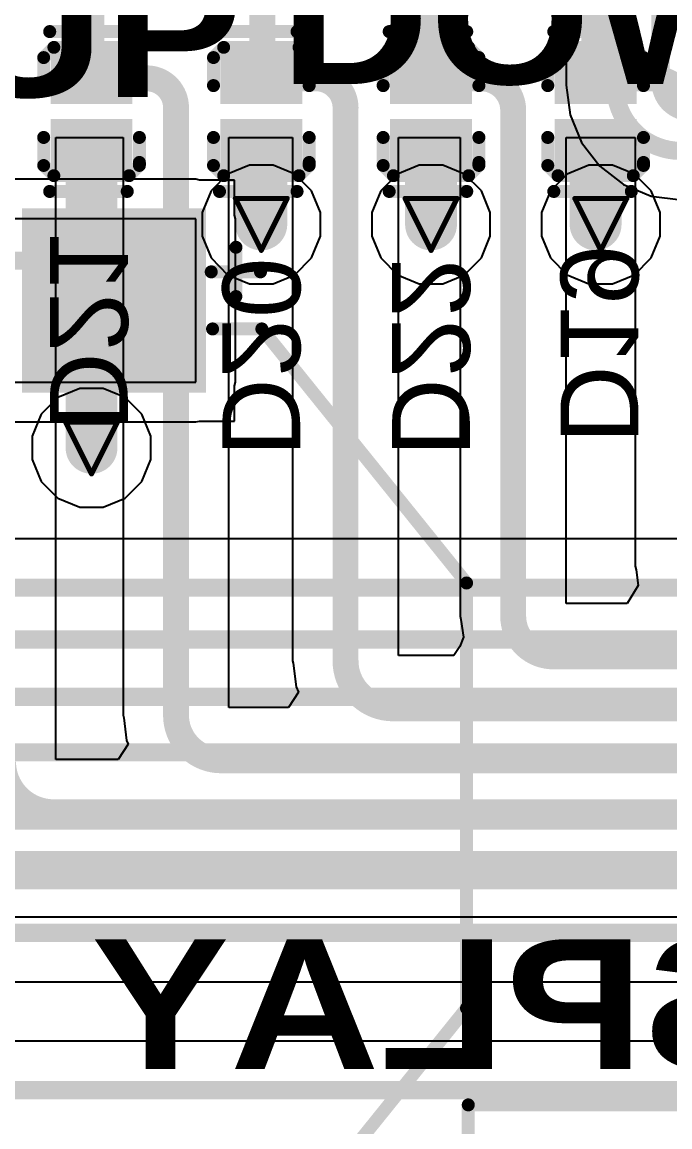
# Model space of a CAD drawing. Header units: inches. Extents: x -5 to 234, y -4 to 104.
# Drawn here: x 29.98 to 36.33, y 18.73 to 29.56 of the extents above; entities that cross this region are included whole.
import ezdxf

# ---------------------------------------------------------------- set-up
doc = ezdxf.new("R2010")
doc.units = ezdxf.units.IN
for name, color, linetype in [('Bottom Layer', 5, 'Continuous'), ('Bottom Overlay', 54, 'Continuous'), ('Bottom Paste', 16, 'Continuous'), ('Bottom Solder', 6, 'Continuous'), ('Drill Drawing', 1, 'Continuous'), ('GND', 16, 'Continuous'), ('POWER', 76, 'Continuous'), ('Top Layer', 1, 'Continuous'), ('Top Overlay', 2, 'Continuous'), ('Top Paste', 8, 'Continuous'), ('Top Solder', 216, 'Continuous'), ('Via Holes', 16, 'Continuous')]:
    doc.layers.add(name, color=color, linetype=linetype)
doc.styles.add('Arial', font='', dxfattribs={"height": 0.2})
doc.styles.add('Arial Black_Bold', font='', dxfattribs={"height": 0.2})
doc.styles.get('Arial').set_extended_font_data('Arial')
doc.styles.get('Arial Black_Bold').set_extended_font_data('Arial Black', bold=True)

# ---------------------------------------------------------------- blocks, each defined once
blk = doc.blocks.new('PB_621SR13_TF_96')
at = {"layer": 'Top Layer'}
blk.add_hatch(color=1, dxfattribs=at).paths.add_polyline_path([(-4.05, -0.8), (-5.65, -0.8), (-5.65, 0.8), (-4.05, 0.8)])
at = {"layer": 'Top Paste'}
blk.add_hatch(color=8, dxfattribs=at).paths.add_polyline_path([(-4.05, -0.8), (-5.65, -0.8), (-5.65, 0.8), (-4.05, 0.8)])
at = {"layer": 'Top Solder'}
blk.add_hatch(color=216, dxfattribs=at).paths.add_polyline_path([(-3.948, -0.902), (-5.752, -0.902), (-5.752, 0.902), (-3.948, 0.902)])
at = {"layer": 'Top Overlay'}
for points in [[(-4.572, 1.448, 0.127, 0.127, 0), (-2.083, 3.454, 0.127, 0.127, 0)], [(2.083, 3.454, 0.127, 0.127, 0), (-2.083, 3.454, 0.127, 0.127, 0)], [(4.572, 1.448, 0.127, 0.127, 0), (2.083, 3.454, 0.127, 0.127, 0)], [(-5.131, 0.952, 0.127, 0.127, 0), (-5.131, 1.435, 0.127, 0.127, 0)], [(-4.572, 0.965, 0.127, 0.127, 0), (-4.572, 1.448, 0.127, 0.127, 0)], [(-4.889, 1.194, 0.127, 0.127, 0), (-5.372, 1.194, 0.127, 0.127, 0)]]:
    blk.add_lwpolyline(points, format="xyseb", dxfattribs=at)
for points in [[(-2.115, 3.454, 0.0635, 0.0635, 1), (-2.051, 3.454, 0.0635, 0.0635, 1)], [(-2.115, 3.454, 0.0635, 0.0635, 1), (-2.051, 3.454, 0.0635, 0.0635, 1)], [(2.051, 3.454, 0.0635, 0.0635, 1), (2.115, 3.454, 0.0635, 0.0635, 1)], [(2.051, 3.454, 0.0635, 0.0635, 1), (2.115, 3.454, 0.0635, 0.0635, 1)], [(-5.163, 1.435, 0.0635, 0.0635, 1), (-5.099, 1.435, 0.0635, 0.0635, 1)], [(-4.604, 1.448, 0.0635, 0.0635, 1), (-4.54, 1.448, 0.0635, 0.0635, 1)], [(-4.604, 1.448, 0.0635, 0.0635, 1), (-4.54, 1.448, 0.0635, 0.0635, 1)], [(-5.404, 1.194, 0.0635, 0.0635, 1), (-5.34, 1.194, 0.0635, 0.0635, 1)], [(-4.921, 1.194, 0.0635, 0.0635, 1), (-4.858, 1.194, 0.0635, 0.0635, 1)], [(-5.163, 0.952, 0.0635, 0.0635, 1), (-5.099, 0.952, 0.0635, 0.0635, 1)], [(-4.604, 0.965, 0.0635, 0.0635, 1), (-4.54, 0.965, 0.0635, 0.0635, 1)]]:
    blk.add_lwpolyline(points, format="xyseb", close=True, dxfattribs=at)
blk = doc.blocks.new('TF31_30S_0_5SH_800__B_97')
at = {"layer": 'Bottom Overlay'}
for points in [[(-9.65, 3.075, 0.127, 0.127, 0), (-9.65, 4.075, 0.127, 0.127, 0)], [(-9.65, 4.075, 0.127, 0.127, 0), (9.65, 4.075, 0.127, 0.127, 0)]]:
    blk.add_lwpolyline(points, format="xyseb", dxfattribs=at)
blk.add_lwpolyline([(-9.682, 4.075, 0.0635, 0.0635, 1), (-9.618, 4.075, 0.0635, 0.0635, 1)], format="xyseb", close=True, dxfattribs=at)
blk.add_lwpolyline([(-9.682, 4.075, 0.0635, 0.0635, 1), (-9.618, 4.075, 0.0635, 0.0635, 1)], format="xyseb", close=True, dxfattribs=at)
blk = doc.blocks.new('DFN1006_2L__B__D____________B_102')
at = {"layer": 'Bottom Layer'}
for points in [[(-0.525, 0.35), (-0.125, 0.35), (-0.125, -0.35), (-0.525, -0.35)], [(0.125, 0.35), (0.525, 0.35), (0.525, -0.35), (0.125, -0.35)]]:
    blk.add_hatch(color=5, dxfattribs=at).paths.add_polyline_path(points)
at = {"layer": 'Bottom Paste'}
for points in [[(-0.525, 0.35), (-0.125, 0.35), (-0.125, -0.35), (-0.525, -0.35)], [(0.125, 0.35), (0.525, 0.35), (0.525, -0.35), (0.125, -0.35)]]:
    blk.add_hatch(color=16, dxfattribs=at).paths.add_polyline_path(points)
at = {"layer": 'Bottom Solder'}
for points in [[(-0.576, 0.401), (-0.074, 0.401), (-0.074, -0.401), (-0.576, -0.401)], [(0.074, 0.401), (0.576, 0.401), (0.576, -0.401), (0.074, -0.401)]]:
    blk.add_hatch(color=6, dxfattribs=at).paths.add_polyline_path(points)
at = {"layer": 'Bottom Overlay'}
for points in [[(-0.783, 0.41, 0.127, 0.127, 0), (-0.783, -0.35, 0.127, 0.127, 0)], [(-0.528, 0.469, 0.127, 0.127, 0), (-0.628, 0.369, 0.127, 0.127, 0)], [(-0.528, 0.469, 0.127, 0.127, 0), (-0.254, 0.469, 0.127, 0.127, 0)], [(0.254, 0.469, 0.127, 0.127, 0), (0.528, 0.469, 0.127, 0.127, 0)], [(0.528, 0.469, 0.127, 0.127, 0), (0.628, 0.369, 0.127, 0.127, 0)], [(0.783, 0.41, 0.127, 0.127, 0), (0.783, -0.35, 0.127, 0.127, 0)], [(-0.628, 0.369, 0.127, 0.127, 0), (-0.628, -0.369, 0.127, 0.127, 0)], [(0.628, 0.369, 0.127, 0.127, 0), (0.628, -0.369, 0.127, 0.127, 0)], [(-0.628, -0.369, 0.127, 0.127, 0), (-0.528, -0.469, 0.127, 0.127, 0)], [(0.628, -0.369, 0.127, 0.127, 0), (0.528, -0.469, 0.127, 0.127, 0)], [(-0.528, -0.469, 0.127, 0.127, 0), (-0.498, -0.469, 0.127, 0.127, 0)], [(-0.498, -0.469, 0.127, 0.127, 0), (-0.254, -0.469, 0.127, 0.127, 0)], [(0.254, -0.469, 0.127, 0.127, 0), (0.498, -0.469, 0.127, 0.127, 0)], [(0.498, -0.469, 0.127, 0.127, 0), (0.528, -0.469, 0.127, 0.127, 0)]]:
    blk.add_lwpolyline(points, format="xyseb", dxfattribs=at)
for points in [[(-0.815, 0.41, 0.0635, 0.0635, 1), (-0.751, 0.41, 0.0635, 0.0635, 1)], [(-0.56, 0.469, 0.0635, 0.0635, 1), (-0.497, 0.469, 0.0635, 0.0635, 1)], [(-0.56, 0.469, 0.0635, 0.0635, 1), (-0.497, 0.469, 0.0635, 0.0635, 1)], [(-0.286, 0.469, 0.0635, 0.0635, 1), (-0.222, 0.469, 0.0635, 0.0635, 1)], [(0.222, 0.469, 0.0635, 0.0635, 1), (0.286, 0.469, 0.0635, 0.0635, 1)], [(0.497, 0.469, 0.0635, 0.0635, 1), (0.56, 0.469, 0.0635, 0.0635, 1)], [(0.497, 0.469, 0.0635, 0.0635, 1), (0.56, 0.469, 0.0635, 0.0635, 1)], [(0.751, 0.41, 0.0635, 0.0635, 1), (0.815, 0.41, 0.0635, 0.0635, 1)], [(-0.66, 0.369, 0.0635, 0.0635, 1), (-0.597, 0.369, 0.0635, 0.0635, 1)], [(-0.66, 0.369, 0.0635, 0.0635, 1), (-0.597, 0.369, 0.0635, 0.0635, 1)], [(0.597, 0.369, 0.0635, 0.0635, 1), (0.66, 0.369, 0.0635, 0.0635, 1)], [(0.597, 0.369, 0.0635, 0.0635, 1), (0.66, 0.369, 0.0635, 0.0635, 1)], [(-0.815, -0.35, 0.0635, 0.0635, 1), (-0.751, -0.35, 0.0635, 0.0635, 1)], [(-0.66, -0.369, 0.0635, 0.0635, 1), (-0.597, -0.369, 0.0635, 0.0635, 1)], [(-0.66, -0.369, 0.0635, 0.0635, 1), (-0.597, -0.369, 0.0635, 0.0635, 1)], [(0.597, -0.369, 0.0635, 0.0635, 1), (0.66, -0.369, 0.0635, 0.0635, 1)], [(0.597, -0.369, 0.0635, 0.0635, 1), (0.66, -0.369, 0.0635, 0.0635, 1)], [(0.751, -0.35, 0.0635, 0.0635, 1), (0.815, -0.35, 0.0635, 0.0635, 1)], [(-0.56, -0.469, 0.0635, 0.0635, 1), (-0.497, -0.469, 0.0635, 0.0635, 1)], [(-0.56, -0.469, 0.0635, 0.0635, 1), (-0.497, -0.469, 0.0635, 0.0635, 1)], [(-0.53, -0.469, 0.0635, 0.0635, 1), (-0.467, -0.469, 0.0635, 0.0635, 1)], [(-0.53, -0.469, 0.0635, 0.0635, 1), (-0.467, -0.469, 0.0635, 0.0635, 1)], [(-0.286, -0.469, 0.0635, 0.0635, 1), (-0.222, -0.469, 0.0635, 0.0635, 1)], [(0.222, -0.469, 0.0635, 0.0635, 1), (0.286, -0.469, 0.0635, 0.0635, 1)], [(0.467, -0.469, 0.0635, 0.0635, 1), (0.53, -0.469, 0.0635, 0.0635, 1)], [(0.467, -0.469, 0.0635, 0.0635, 1), (0.53, -0.469, 0.0635, 0.0635, 1)], [(0.497, -0.469, 0.0635, 0.0635, 1), (0.56, -0.469, 0.0635, 0.0635, 1)], [(0.497, -0.469, 0.0635, 0.0635, 1), (0.56, -0.469, 0.0635, 0.0635, 1)]]:
    blk.add_lwpolyline(points, format="xyseb", close=True, dxfattribs=at)
blk = doc.blocks.new('DFN1006_2L__B__D____________B_103')
at = {"layer": 'Bottom Layer'}
for points in [[(-0.525, 0.35), (-0.125, 0.35), (-0.125, -0.35), (-0.525, -0.35)], [(0.125, 0.35), (0.525, 0.35), (0.525, -0.35), (0.125, -0.35)]]:
    blk.add_hatch(color=5, dxfattribs=at).paths.add_polyline_path(points)
at = {"layer": 'Bottom Paste'}
for points in [[(-0.525, 0.35), (-0.125, 0.35), (-0.125, -0.35), (-0.525, -0.35)], [(0.125, 0.35), (0.525, 0.35), (0.525, -0.35), (0.125, -0.35)]]:
    blk.add_hatch(color=16, dxfattribs=at).paths.add_polyline_path(points)
at = {"layer": 'Bottom Solder'}
for points in [[(-0.576, 0.401), (-0.074, 0.401), (-0.074, -0.401), (-0.576, -0.401)], [(0.074, 0.401), (0.576, 0.401), (0.576, -0.401), (0.074, -0.401)]]:
    blk.add_hatch(color=6, dxfattribs=at).paths.add_polyline_path(points)
at = {"layer": 'Bottom Overlay'}
for points in [[(-0.783, 0.41, 0.127, 0.127, 0), (-0.783, -0.35, 0.127, 0.127, 0)], [(-0.528, 0.469, 0.127, 0.127, 0), (-0.628, 0.369, 0.127, 0.127, 0)], [(-0.528, 0.469, 0.127, 0.127, 0), (-0.254, 0.469, 0.127, 0.127, 0)], [(0.254, 0.469, 0.127, 0.127, 0), (0.528, 0.469, 0.127, 0.127, 0)], [(0.528, 0.469, 0.127, 0.127, 0), (0.628, 0.369, 0.127, 0.127, 0)], [(0.783, 0.41, 0.127, 0.127, 0), (0.783, -0.35, 0.127, 0.127, 0)], [(-0.628, 0.369, 0.127, 0.127, 0), (-0.628, -0.369, 0.127, 0.127, 0)], [(0.628, 0.369, 0.127, 0.127, 0), (0.628, -0.369, 0.127, 0.127, 0)], [(-0.628, -0.369, 0.127, 0.127, 0), (-0.528, -0.469, 0.127, 0.127, 0)], [(0.628, -0.369, 0.127, 0.127, 0), (0.528, -0.469, 0.127, 0.127, 0)], [(-0.528, -0.469, 0.127, 0.127, 0), (-0.498, -0.469, 0.127, 0.127, 0)], [(-0.498, -0.469, 0.127, 0.127, 0), (-0.254, -0.469, 0.127, 0.127, 0)], [(0.254, -0.469, 0.127, 0.127, 0), (0.498, -0.469, 0.127, 0.127, 0)], [(0.498, -0.469, 0.127, 0.127, 0), (0.528, -0.469, 0.127, 0.127, 0)]]:
    blk.add_lwpolyline(points, format="xyseb", dxfattribs=at)
for points in [[(-0.815, 0.41, 0.0635, 0.0635, 1), (-0.751, 0.41, 0.0635, 0.0635, 1)], [(-0.56, 0.469, 0.0635, 0.0635, 1), (-0.497, 0.469, 0.0635, 0.0635, 1)], [(-0.56, 0.469, 0.0635, 0.0635, 1), (-0.497, 0.469, 0.0635, 0.0635, 1)], [(-0.286, 0.469, 0.0635, 0.0635, 1), (-0.222, 0.469, 0.0635, 0.0635, 1)], [(0.222, 0.469, 0.0635, 0.0635, 1), (0.286, 0.469, 0.0635, 0.0635, 1)], [(0.497, 0.469, 0.0635, 0.0635, 1), (0.56, 0.469, 0.0635, 0.0635, 1)], [(0.497, 0.469, 0.0635, 0.0635, 1), (0.56, 0.469, 0.0635, 0.0635, 1)], [(0.751, 0.41, 0.0635, 0.0635, 1), (0.815, 0.41, 0.0635, 0.0635, 1)], [(-0.66, 0.369, 0.0635, 0.0635, 1), (-0.597, 0.369, 0.0635, 0.0635, 1)], [(-0.66, 0.369, 0.0635, 0.0635, 1), (-0.597, 0.369, 0.0635, 0.0635, 1)], [(0.597, 0.369, 0.0635, 0.0635, 1), (0.66, 0.369, 0.0635, 0.0635, 1)], [(0.597, 0.369, 0.0635, 0.0635, 1), (0.66, 0.369, 0.0635, 0.0635, 1)], [(-0.815, -0.35, 0.0635, 0.0635, 1), (-0.751, -0.35, 0.0635, 0.0635, 1)], [(-0.66, -0.369, 0.0635, 0.0635, 1), (-0.597, -0.369, 0.0635, 0.0635, 1)], [(-0.66, -0.369, 0.0635, 0.0635, 1), (-0.597, -0.369, 0.0635, 0.0635, 1)], [(0.597, -0.369, 0.0635, 0.0635, 1), (0.66, -0.369, 0.0635, 0.0635, 1)], [(0.597, -0.369, 0.0635, 0.0635, 1), (0.66, -0.369, 0.0635, 0.0635, 1)], [(0.751, -0.35, 0.0635, 0.0635, 1), (0.815, -0.35, 0.0635, 0.0635, 1)], [(-0.56, -0.469, 0.0635, 0.0635, 1), (-0.497, -0.469, 0.0635, 0.0635, 1)], [(-0.56, -0.469, 0.0635, 0.0635, 1), (-0.497, -0.469, 0.0635, 0.0635, 1)], [(-0.53, -0.469, 0.0635, 0.0635, 1), (-0.467, -0.469, 0.0635, 0.0635, 1)], [(-0.53, -0.469, 0.0635, 0.0635, 1), (-0.467, -0.469, 0.0635, 0.0635, 1)], [(-0.286, -0.469, 0.0635, 0.0635, 1), (-0.222, -0.469, 0.0635, 0.0635, 1)], [(0.222, -0.469, 0.0635, 0.0635, 1), (0.286, -0.469, 0.0635, 0.0635, 1)], [(0.467, -0.469, 0.0635, 0.0635, 1), (0.53, -0.469, 0.0635, 0.0635, 1)], [(0.467, -0.469, 0.0635, 0.0635, 1), (0.53, -0.469, 0.0635, 0.0635, 1)], [(0.497, -0.469, 0.0635, 0.0635, 1), (0.56, -0.469, 0.0635, 0.0635, 1)], [(0.497, -0.469, 0.0635, 0.0635, 1), (0.56, -0.469, 0.0635, 0.0635, 1)]]:
    blk.add_lwpolyline(points, format="xyseb", close=True, dxfattribs=at)
blk = doc.blocks.new('DFN1006_2L__B__D____________B_104')
at = {"layer": 'Bottom Layer'}
for points in [[(-0.525, 0.35), (-0.125, 0.35), (-0.125, -0.35), (-0.525, -0.35)], [(0.125, 0.35), (0.525, 0.35), (0.525, -0.35), (0.125, -0.35)]]:
    blk.add_hatch(color=5, dxfattribs=at).paths.add_polyline_path(points)
at = {"layer": 'Bottom Paste'}
for points in [[(-0.525, 0.35), (-0.125, 0.35), (-0.125, -0.35), (-0.525, -0.35)], [(0.125, 0.35), (0.525, 0.35), (0.525, -0.35), (0.125, -0.35)]]:
    blk.add_hatch(color=16, dxfattribs=at).paths.add_polyline_path(points)
at = {"layer": 'Bottom Solder'}
for points in [[(-0.576, 0.401), (-0.074, 0.401), (-0.074, -0.401), (-0.576, -0.401)], [(0.074, 0.401), (0.576, 0.401), (0.576, -0.401), (0.074, -0.401)]]:
    blk.add_hatch(color=6, dxfattribs=at).paths.add_polyline_path(points)
at = {"layer": 'Bottom Overlay'}
for points in [[(-0.783, 0.41, 0.127, 0.127, 0), (-0.783, -0.35, 0.127, 0.127, 0)], [(-0.528, 0.469, 0.127, 0.127, 0), (-0.628, 0.369, 0.127, 0.127, 0)], [(-0.528, 0.469, 0.127, 0.127, 0), (-0.254, 0.469, 0.127, 0.127, 0)], [(0.254, 0.469, 0.127, 0.127, 0), (0.528, 0.469, 0.127, 0.127, 0)], [(0.528, 0.469, 0.127, 0.127, 0), (0.628, 0.369, 0.127, 0.127, 0)], [(0.783, 0.41, 0.127, 0.127, 0), (0.783, -0.35, 0.127, 0.127, 0)], [(-0.628, 0.369, 0.127, 0.127, 0), (-0.628, -0.369, 0.127, 0.127, 0)], [(0.628, 0.369, 0.127, 0.127, 0), (0.628, -0.369, 0.127, 0.127, 0)], [(-0.628, -0.369, 0.127, 0.127, 0), (-0.528, -0.469, 0.127, 0.127, 0)], [(0.628, -0.369, 0.127, 0.127, 0), (0.528, -0.469, 0.127, 0.127, 0)], [(-0.528, -0.469, 0.127, 0.127, 0), (-0.498, -0.469, 0.127, 0.127, 0)], [(-0.498, -0.469, 0.127, 0.127, 0), (-0.254, -0.469, 0.127, 0.127, 0)], [(0.254, -0.469, 0.127, 0.127, 0), (0.498, -0.469, 0.127, 0.127, 0)], [(0.498, -0.469, 0.127, 0.127, 0), (0.528, -0.469, 0.127, 0.127, 0)]]:
    blk.add_lwpolyline(points, format="xyseb", dxfattribs=at)
for points in [[(-0.815, 0.41, 0.0635, 0.0635, 1), (-0.751, 0.41, 0.0635, 0.0635, 1)], [(-0.56, 0.469, 0.0635, 0.0635, 1), (-0.497, 0.469, 0.0635, 0.0635, 1)], [(-0.56, 0.469, 0.0635, 0.0635, 1), (-0.497, 0.469, 0.0635, 0.0635, 1)], [(-0.286, 0.469, 0.0635, 0.0635, 1), (-0.222, 0.469, 0.0635, 0.0635, 1)], [(0.222, 0.469, 0.0635, 0.0635, 1), (0.286, 0.469, 0.0635, 0.0635, 1)], [(0.497, 0.469, 0.0635, 0.0635, 1), (0.56, 0.469, 0.0635, 0.0635, 1)], [(0.497, 0.469, 0.0635, 0.0635, 1), (0.56, 0.469, 0.0635, 0.0635, 1)], [(0.751, 0.41, 0.0635, 0.0635, 1), (0.815, 0.41, 0.0635, 0.0635, 1)], [(-0.66, 0.369, 0.0635, 0.0635, 1), (-0.597, 0.369, 0.0635, 0.0635, 1)], [(-0.66, 0.369, 0.0635, 0.0635, 1), (-0.597, 0.369, 0.0635, 0.0635, 1)], [(0.597, 0.369, 0.0635, 0.0635, 1), (0.66, 0.369, 0.0635, 0.0635, 1)], [(0.597, 0.369, 0.0635, 0.0635, 1), (0.66, 0.369, 0.0635, 0.0635, 1)], [(-0.815, -0.35, 0.0635, 0.0635, 1), (-0.751, -0.35, 0.0635, 0.0635, 1)], [(-0.66, -0.369, 0.0635, 0.0635, 1), (-0.597, -0.369, 0.0635, 0.0635, 1)], [(-0.66, -0.369, 0.0635, 0.0635, 1), (-0.597, -0.369, 0.0635, 0.0635, 1)], [(0.597, -0.369, 0.0635, 0.0635, 1), (0.66, -0.369, 0.0635, 0.0635, 1)], [(0.597, -0.369, 0.0635, 0.0635, 1), (0.66, -0.369, 0.0635, 0.0635, 1)], [(0.751, -0.35, 0.0635, 0.0635, 1), (0.815, -0.35, 0.0635, 0.0635, 1)], [(-0.56, -0.469, 0.0635, 0.0635, 1), (-0.497, -0.469, 0.0635, 0.0635, 1)], [(-0.56, -0.469, 0.0635, 0.0635, 1), (-0.497, -0.469, 0.0635, 0.0635, 1)], [(-0.53, -0.469, 0.0635, 0.0635, 1), (-0.467, -0.469, 0.0635, 0.0635, 1)], [(-0.53, -0.469, 0.0635, 0.0635, 1), (-0.467, -0.469, 0.0635, 0.0635, 1)], [(-0.286, -0.469, 0.0635, 0.0635, 1), (-0.222, -0.469, 0.0635, 0.0635, 1)], [(0.222, -0.469, 0.0635, 0.0635, 1), (0.286, -0.469, 0.0635, 0.0635, 1)], [(0.467, -0.469, 0.0635, 0.0635, 1), (0.53, -0.469, 0.0635, 0.0635, 1)], [(0.467, -0.469, 0.0635, 0.0635, 1), (0.53, -0.469, 0.0635, 0.0635, 1)], [(0.497, -0.469, 0.0635, 0.0635, 1), (0.56, -0.469, 0.0635, 0.0635, 1)], [(0.497, -0.469, 0.0635, 0.0635, 1), (0.56, -0.469, 0.0635, 0.0635, 1)]]:
    blk.add_lwpolyline(points, format="xyseb", close=True, dxfattribs=at)
blk = doc.blocks.new('DFN1006_2L__B__D____________B_105')
at = {"layer": 'Bottom Layer'}
for points in [[(-0.525, 0.35), (-0.125, 0.35), (-0.125, -0.35), (-0.525, -0.35)], [(0.125, 0.35), (0.525, 0.35), (0.525, -0.35), (0.125, -0.35)]]:
    blk.add_hatch(color=5, dxfattribs=at).paths.add_polyline_path(points)
at = {"layer": 'Bottom Paste'}
for points in [[(-0.525, 0.35), (-0.125, 0.35), (-0.125, -0.35), (-0.525, -0.35)], [(0.125, 0.35), (0.525, 0.35), (0.525, -0.35), (0.125, -0.35)]]:
    blk.add_hatch(color=16, dxfattribs=at).paths.add_polyline_path(points)
at = {"layer": 'Bottom Solder'}
for points in [[(-0.576, 0.401), (-0.074, 0.401), (-0.074, -0.401), (-0.576, -0.401)], [(0.074, 0.401), (0.576, 0.401), (0.576, -0.401), (0.074, -0.401)]]:
    blk.add_hatch(color=6, dxfattribs=at).paths.add_polyline_path(points)
at = {"layer": 'Bottom Overlay'}
for points in [[(-0.783, 0.41, 0.127, 0.127, 0), (-0.783, -0.35, 0.127, 0.127, 0)], [(-0.528, 0.469, 0.127, 0.127, 0), (-0.628, 0.369, 0.127, 0.127, 0)], [(-0.528, 0.469, 0.127, 0.127, 0), (-0.254, 0.469, 0.127, 0.127, 0)], [(0.254, 0.469, 0.127, 0.127, 0), (0.528, 0.469, 0.127, 0.127, 0)], [(0.528, 0.469, 0.127, 0.127, 0), (0.628, 0.369, 0.127, 0.127, 0)], [(0.783, 0.41, 0.127, 0.127, 0), (0.783, -0.35, 0.127, 0.127, 0)], [(-0.628, 0.369, 0.127, 0.127, 0), (-0.628, -0.369, 0.127, 0.127, 0)], [(0.628, 0.369, 0.127, 0.127, 0), (0.628, -0.369, 0.127, 0.127, 0)], [(-0.628, -0.369, 0.127, 0.127, 0), (-0.528, -0.469, 0.127, 0.127, 0)], [(0.628, -0.369, 0.127, 0.127, 0), (0.528, -0.469, 0.127, 0.127, 0)], [(-0.528, -0.469, 0.127, 0.127, 0), (-0.498, -0.469, 0.127, 0.127, 0)], [(-0.498, -0.469, 0.127, 0.127, 0), (-0.254, -0.469, 0.127, 0.127, 0)], [(0.254, -0.469, 0.127, 0.127, 0), (0.498, -0.469, 0.127, 0.127, 0)], [(0.498, -0.469, 0.127, 0.127, 0), (0.528, -0.469, 0.127, 0.127, 0)]]:
    blk.add_lwpolyline(points, format="xyseb", dxfattribs=at)
for points in [[(-0.815, 0.41, 0.0635, 0.0635, 1), (-0.751, 0.41, 0.0635, 0.0635, 1)], [(-0.56, 0.469, 0.0635, 0.0635, 1), (-0.497, 0.469, 0.0635, 0.0635, 1)], [(-0.56, 0.469, 0.0635, 0.0635, 1), (-0.497, 0.469, 0.0635, 0.0635, 1)], [(-0.286, 0.469, 0.0635, 0.0635, 1), (-0.222, 0.469, 0.0635, 0.0635, 1)], [(0.222, 0.469, 0.0635, 0.0635, 1), (0.286, 0.469, 0.0635, 0.0635, 1)], [(0.497, 0.469, 0.0635, 0.0635, 1), (0.56, 0.469, 0.0635, 0.0635, 1)], [(0.497, 0.469, 0.0635, 0.0635, 1), (0.56, 0.469, 0.0635, 0.0635, 1)], [(0.751, 0.41, 0.0635, 0.0635, 1), (0.815, 0.41, 0.0635, 0.0635, 1)], [(-0.66, 0.369, 0.0635, 0.0635, 1), (-0.597, 0.369, 0.0635, 0.0635, 1)], [(-0.66, 0.369, 0.0635, 0.0635, 1), (-0.597, 0.369, 0.0635, 0.0635, 1)], [(0.597, 0.369, 0.0635, 0.0635, 1), (0.66, 0.369, 0.0635, 0.0635, 1)], [(0.597, 0.369, 0.0635, 0.0635, 1), (0.66, 0.369, 0.0635, 0.0635, 1)], [(-0.815, -0.35, 0.0635, 0.0635, 1), (-0.751, -0.35, 0.0635, 0.0635, 1)], [(-0.66, -0.369, 0.0635, 0.0635, 1), (-0.597, -0.369, 0.0635, 0.0635, 1)], [(-0.66, -0.369, 0.0635, 0.0635, 1), (-0.597, -0.369, 0.0635, 0.0635, 1)], [(0.597, -0.369, 0.0635, 0.0635, 1), (0.66, -0.369, 0.0635, 0.0635, 1)], [(0.597, -0.369, 0.0635, 0.0635, 1), (0.66, -0.369, 0.0635, 0.0635, 1)], [(0.751, -0.35, 0.0635, 0.0635, 1), (0.815, -0.35, 0.0635, 0.0635, 1)], [(-0.56, -0.469, 0.0635, 0.0635, 1), (-0.497, -0.469, 0.0635, 0.0635, 1)], [(-0.56, -0.469, 0.0635, 0.0635, 1), (-0.497, -0.469, 0.0635, 0.0635, 1)], [(-0.53, -0.469, 0.0635, 0.0635, 1), (-0.467, -0.469, 0.0635, 0.0635, 1)], [(-0.53, -0.469, 0.0635, 0.0635, 1), (-0.467, -0.469, 0.0635, 0.0635, 1)], [(-0.286, -0.469, 0.0635, 0.0635, 1), (-0.222, -0.469, 0.0635, 0.0635, 1)], [(0.222, -0.469, 0.0635, 0.0635, 1), (0.286, -0.469, 0.0635, 0.0635, 1)], [(0.467, -0.469, 0.0635, 0.0635, 1), (0.53, -0.469, 0.0635, 0.0635, 1)], [(0.467, -0.469, 0.0635, 0.0635, 1), (0.53, -0.469, 0.0635, 0.0635, 1)], [(0.497, -0.469, 0.0635, 0.0635, 1), (0.56, -0.469, 0.0635, 0.0635, 1)], [(0.497, -0.469, 0.0635, 0.0635, 1), (0.56, -0.469, 0.0635, 0.0635, 1)]]:
    blk.add_lwpolyline(points, format="xyseb", close=True, dxfattribs=at)

msp = doc.modelspace()

# ---------------------------------------------------------------- hatches: boundary and pattern name
at = {"layer": 'Bottom Layer'}
h = msp.add_hatch(color=5, dxfattribs=at)
edge = h.paths.add_edge_path()
edge.add_arc((32.322, 27.576), 0.2, 0, 360)
h = msp.add_hatch(color=5, dxfattribs=at)
edge = h.paths.add_edge_path()
edge.add_arc((33.985, 27.576), 0.2, 0, 360)
h = msp.add_hatch(color=5, dxfattribs=at)
edge = h.paths.add_edge_path()
edge.add_arc((35.649, 27.576), 0.2, 0, 360)
h = msp.add_hatch(color=5, dxfattribs=at)
edge = h.paths.add_edge_path()
edge.add_arc((30.658, 25.387), 0.2, 0, 360)
at = {"layer": 'GND'}
h = msp.add_hatch(color=16, dxfattribs=at)
edge = h.paths.add_edge_path()
edge.add_arc((32.322, 27.576), 0.2, 0, 360)
h = msp.add_hatch(color=16, dxfattribs=at)
edge = h.paths.add_edge_path()
edge.add_arc((33.985, 27.576), 0.2, 0, 360)
h = msp.add_hatch(color=16, dxfattribs=at)
edge = h.paths.add_edge_path()
edge.add_arc((35.649, 27.576), 0.2, 0, 360)
h = msp.add_hatch(color=16, dxfattribs=at)
edge = h.paths.add_edge_path()
edge.add_arc((30.658, 25.387), 0.2, 0, 360)
at = {"layer": 'POWER'}
h = msp.add_hatch(color=76, dxfattribs=at)
edge = h.paths.add_edge_path()
edge.add_arc((32.322, 27.576), 0.2, 0, 360)
h = msp.add_hatch(color=76, dxfattribs=at)
edge = h.paths.add_edge_path()
edge.add_arc((33.985, 27.576), 0.2, 0, 360)
h = msp.add_hatch(color=76, dxfattribs=at)
edge = h.paths.add_edge_path()
edge.add_arc((35.649, 27.576), 0.2, 0, 360)
h = msp.add_hatch(color=76, dxfattribs=at)
edge = h.paths.add_edge_path()
edge.add_arc((30.658, 25.387), 0.2, 0, 360)
at = {"layer": 'Top Layer'}
h = msp.add_hatch(color=1, dxfattribs=at)
edge = h.paths.add_edge_path()
edge.add_arc((32.322, 27.576), 0.2, 0, 360)
h = msp.add_hatch(color=1, dxfattribs=at)
edge = h.paths.add_edge_path()
edge.add_arc((33.985, 27.576), 0.2, 0, 360)
h = msp.add_hatch(color=1, dxfattribs=at)
edge = h.paths.add_edge_path()
edge.add_arc((35.649, 27.576), 0.2, 0, 360)
h = msp.add_hatch(color=1, dxfattribs=at)
edge = h.paths.add_edge_path()
edge.add_arc((30.658, 25.387), 0.2, 0, 360)
at = {"layer": 'Via Holes'}
h = msp.add_hatch(color=7, dxfattribs=at)
edge = h.paths.add_edge_path()
edge.add_arc((32.322, 27.576), 0.1, 0, 360)
h = msp.add_hatch(color=7, dxfattribs=at)
edge = h.paths.add_edge_path()
edge.add_arc((33.985, 27.576), 0.1, 0, 360)
h = msp.add_hatch(color=7, dxfattribs=at)
edge = h.paths.add_edge_path()
edge.add_arc((35.649, 27.576), 0.1, 0, 360)
h = msp.add_hatch(color=7, dxfattribs=at)
edge = h.paths.add_edge_path()
edge.add_arc((30.658, 25.387), 0.1, 0, 360)

# ---------------------------------------------------------------- linework, layer by layer
at = {"layer": 'Bottom Layer'}
for p, q in [((30.309, 22.335), (30.309, 28.426)), ((30.309, 28.426), (30.968, 28.426)), ((30.968, 28.426), (30.968, 22.768)), ((32.004, 22.844), (32.004, 28.426)), ((32.004, 28.426), (32.629, 28.426)), ((32.629, 28.426), (32.629, 23.301)), ((33.665, 23.353), (33.665, 28.426)), ((33.665, 28.426), (34.272, 28.426)), ((34.272, 28.426), (34.272, 23.739)), ((35.308, 23.862), (35.308, 28.426)), ((35.308, 28.426), (35.987, 28.426)), ((35.987, 28.426), (35.987, 24.227)), ((35.987, 24.227), (35.994, 24.192)), ((35.994, 24.192), (36.014, 24.04)), ((36.014, 24.04), (35.908, 23.862)), ((35.908, 23.862), (35.308, 23.862)), ((34.272, 23.739), (34.278, 23.707)), ((34.278, 23.707), (34.302, 23.531)), ((34.302, 23.531), (34.266, 23.44)), ((34.266, 23.44), (34.207, 23.353)), ((32.629, 23.301), (32.634, 23.278)), ((32.634, 23.278), (32.664, 23.046)), ((34.207, 23.353), (33.665, 23.353)), ((32.687, 22.992), (32.588, 22.844)), ((32.664, 23.046), (32.687, 22.992)), ((32.588, 22.844), (32.004, 22.844)), ((30.968, 22.768), (30.973, 22.742)), ((30.973, 22.742), (31.002, 22.52)), ((31.002, 22.52), (31.017, 22.483)), ((31.017, 22.483), (30.919, 22.335)), ((30.919, 22.335), (30.309, 22.335)), ((28.688, 20.791), (57.993, 20.791)), ((54.81, 19.575), (16.759, 19.575))]:
    msp.add_line(p, q, dxfattribs=at)
for points in [[(35.585, 29.007, 0.254, 0.254, 0), (35.585, 35.154, 0.254, 0.254, 0)], [(32.331, 29.048, 0.254, 0.254, 0), (32.331, 33.652, 0.254, 0.254, 0)], [(30.658, 29.007, 0.254, 0.254, 0), (30.658, 31.1, 0.254, 0.254, 0)], [(33.985, 29.007, 0.254, 0.254, 0), (33.985, 31.125, 0.254, 0.254, 0)], [(30.658, 29.007, 0.254, 0.254, 0), (31.199, 29.007, 0.254, 0.254, 0)], [(31.199, 29.007, 0.254, 0.254, -0.414214), (31.486, 28.72, 0.254, 0.254, 0)], [(32.322, 29.007, 0.254, 0.254, 0), (32.86, 29.007, 0.254, 0.254, 0)], [(32.86, 29.007, 0.254, 0.254, -0.414214), (33.147, 28.72, 0.254, 0.254, 0)], [(33.985, 29.007, 0.254, 0.254, 0), (34.477, 29.007, 0.254, 0.254, 0)], [(34.477, 29.007, 0.254, 0.254, -0.414214), (34.79, 28.694, 0.254, 0.254, 0)], [(35.585, 29.007, 0.254, 0.254, 0), (36.154, 29.007, 0.254, 0.254, 0)], [(36.154, 29.007, 0.254, 0.254, -0.414214), (36.505, 28.656, 0.254, 0.254, 0)], [(31.486, 22.768, 0.254, 0.254, 0), (31.486, 28.72, 0.254, 0.254, 0)], [(33.147, 23.301, 0.254, 0.254, 0), (33.147, 28.72, 0.254, 0.254, 0)], [(34.79, 23.739, 0.254, 0.254, 0), (34.79, 28.694, 0.254, 0.254, 0)], [(30.658, 25.387, 0.508, 0.508, 0), (30.658, 28.303, 0.508, 0.508, 0)], [(32.322, 27.576, 0.508, 0.508, 0), (32.322, 28.285, 0.508, 0.508, 0)], [(33.985, 27.576, 0.508, 0.508, 0), (33.985, 28.285, 0.508, 0.508, 0)], [(35.598, 27.576, 0.508, 0.508, 0), (35.598, 28.285, 0.508, 0.508, 0)], [(35.185, 23.344, 0.254, 0.254, -0.414214), (34.79, 23.739, 0.254, 0.254, 0)], [(33.613, 22.835, 0.254, 0.254, -0.414214), (33.147, 23.301, 0.254, 0.254, 0)], [(35.185, 23.344, 0.254, 0.254, 0), (67.394, 23.344, 0.254, 0.254, 0)], [(33.613, 22.835, 0.254, 0.254, 0), (69.905, 22.835, 0.254, 0.254, 0)], [(31.927, 22.326, 0.254, 0.254, -0.414214), (31.486, 22.768, 0.254, 0.254, 0)], [(30.285, 21.817, 0.254, 0.254, -0.414214), (29.791, 22.312, 0.254, 0.254, 0)], [(31.927, 22.326, 0.254, 0.254, 0), (71.16, 22.326, 0.254, 0.254, 0)], [(30.285, 21.817, 0.254, 0.254, 0), (68.613, 21.817, 0.254, 0.254, 0)], [(28.688, 21.309, 0.254, 0.254, 0), (66.093, 21.309, 0.254, 0.254, 0)], [(16.759, 19.095, 0.178, 0.178, 0), (54.81, 19.095, 0.178, 0.178, 0)]]:
    msp.add_lwpolyline(points, format="xyseb", dxfattribs=at)
for points in [[(30.594, 29.007, 0.127, 0.127, 1), (30.721, 29.007, 0.127, 0.127, 1)], [(30.594, 29.007, 0.127, 0.127, 1), (30.721, 29.007, 0.127, 0.127, 1)], [(31.136, 29.007, 0.127, 0.127, 1), (31.263, 29.007, 0.127, 0.127, 1)], [(31.136, 29.007, 0.127, 0.127, 1), (31.263, 29.007, 0.127, 0.127, 1)], [(32.258, 29.007, 0.127, 0.127, 1), (32.385, 29.007, 0.127, 0.127, 1)], [(32.268, 29.048, 0.127, 0.127, 1), (32.395, 29.048, 0.127, 0.127, 1)], [(32.796, 29.007, 0.127, 0.127, 1), (32.923, 29.007, 0.127, 0.127, 1)], [(32.796, 29.007, 0.127, 0.127, 1), (32.923, 29.007, 0.127, 0.127, 1)], [(33.922, 29.007, 0.127, 0.127, 1), (34.049, 29.007, 0.127, 0.127, 1)], [(33.922, 29.007, 0.127, 0.127, 1), (34.049, 29.007, 0.127, 0.127, 1)], [(34.414, 29.007, 0.127, 0.127, 1), (34.541, 29.007, 0.127, 0.127, 1)], [(34.414, 29.007, 0.127, 0.127, 1), (34.541, 29.007, 0.127, 0.127, 1)], [(35.522, 29.007, 0.127, 0.127, 1), (35.649, 29.007, 0.127, 0.127, 1)], [(35.522, 29.007, 0.127, 0.127, 1), (35.649, 29.007, 0.127, 0.127, 1)], [(36.091, 29.007, 0.127, 0.127, 1), (36.218, 29.007, 0.127, 0.127, 1)], [(36.091, 29.007, 0.127, 0.127, 1), (36.218, 29.007, 0.127, 0.127, 1)], [(31.422, 28.72, 0.127, 0.127, 1), (31.549, 28.72, 0.127, 0.127, 1)], [(31.422, 28.72, 0.127, 0.127, 1), (31.549, 28.72, 0.127, 0.127, 1)], [(33.084, 28.72, 0.127, 0.127, 1), (33.211, 28.72, 0.127, 0.127, 1)], [(33.084, 28.72, 0.127, 0.127, 1), (33.211, 28.72, 0.127, 0.127, 1)], [(34.726, 28.694, 0.127, 0.127, 1), (34.853, 28.694, 0.127, 0.127, 1)], [(34.726, 28.694, 0.127, 0.127, 1), (34.853, 28.694, 0.127, 0.127, 1)], [(30.531, 28.303, 0.254, 0.254, 1), (30.785, 28.303, 0.254, 0.254, 1)], [(32.194, 28.285, 0.254, 0.254, 1), (32.449, 28.285, 0.254, 0.254, 1)], [(33.858, 28.285, 0.254, 0.254, 1), (34.112, 28.285, 0.254, 0.254, 1)], [(35.471, 28.285, 0.254, 0.254, 1), (35.725, 28.285, 0.254, 0.254, 1)], [(32.194, 27.576, 0.254, 0.254, 1), (32.449, 27.576, 0.254, 0.254, 1)], [(33.858, 27.576, 0.254, 0.254, 1), (34.112, 27.576, 0.254, 0.254, 1)], [(35.471, 27.576, 0.254, 0.254, 1), (35.725, 27.576, 0.254, 0.254, 1)], [(30.531, 25.387, 0.254, 0.254, 1), (30.785, 25.387, 0.254, 0.254, 1)], [(34.726, 23.739, 0.127, 0.127, 1), (34.853, 23.739, 0.127, 0.127, 1)], [(34.726, 23.739, 0.127, 0.127, 1), (34.853, 23.739, 0.127, 0.127, 1)], [(33.084, 23.301, 0.127, 0.127, 1), (33.211, 23.301, 0.127, 0.127, 1)], [(33.084, 23.301, 0.127, 0.127, 1), (33.211, 23.301, 0.127, 0.127, 1)], [(35.122, 23.344, 0.127, 0.127, 1), (35.249, 23.344, 0.127, 0.127, 1)], [(35.122, 23.344, 0.127, 0.127, 1), (35.249, 23.344, 0.127, 0.127, 1)], [(33.549, 22.835, 0.127, 0.127, 1), (33.676, 22.835, 0.127, 0.127, 1)], [(33.549, 22.835, 0.127, 0.127, 1), (33.676, 22.835, 0.127, 0.127, 1)], [(31.422, 22.768, 0.127, 0.127, 1), (31.549, 22.768, 0.127, 0.127, 1)], [(31.422, 22.768, 0.127, 0.127, 1), (31.549, 22.768, 0.127, 0.127, 1)], [(31.864, 22.326, 0.127, 0.127, 1), (31.991, 22.326, 0.127, 0.127, 1)], [(31.864, 22.326, 0.127, 0.127, 1), (31.991, 22.326, 0.127, 0.127, 1)], [(30.222, 21.817, 0.127, 0.127, 1), (30.349, 21.817, 0.127, 0.127, 1)], [(30.222, 21.817, 0.127, 0.127, 1), (30.349, 21.817, 0.127, 0.127, 1)]]:
    msp.add_lwpolyline(points, format="xyseb", close=True, dxfattribs=at)
at = {"layer": 'Drill Drawing'}
for points in [[(32.068, 27.83, 0.0508, 0.0508, 0), (32.575, 27.83, 0.0508, 0.0508, 0)], [(32.068, 27.83, 0.0508, 0.0508, 0), (32.322, 27.322, 0.0508, 0.0508, 0)], [(32.322, 27.322, 0.0508, 0.0508, 0), (32.575, 27.83, 0.0508, 0.0508, 0)], [(33.731, 27.83, 0.0508, 0.0508, 0), (34.239, 27.83, 0.0508, 0.0508, 0)], [(33.731, 27.83, 0.0508, 0.0508, 0), (33.985, 27.322, 0.0508, 0.0508, 0)], [(33.985, 27.322, 0.0508, 0.0508, 0), (34.239, 27.83, 0.0508, 0.0508, 0)], [(35.395, 27.83, 0.0508, 0.0508, 0), (35.903, 27.83, 0.0508, 0.0508, 0)], [(35.395, 27.83, 0.0508, 0.0508, 0), (35.649, 27.322, 0.0508, 0.0508, 0)], [(35.649, 27.322, 0.0508, 0.0508, 0), (35.903, 27.83, 0.0508, 0.0508, 0)], [(30.404, 25.641, 0.0508, 0.0508, 0), (30.912, 25.641, 0.0508, 0.0508, 0)], [(30.404, 25.641, 0.0508, 0.0508, 0), (30.658, 25.133, 0.0508, 0.0508, 0)], [(30.658, 25.133, 0.0508, 0.0508, 0), (30.912, 25.641, 0.0508, 0.0508, 0)]]:
    msp.add_lwpolyline(points, format="xyseb", dxfattribs=at)
for points in [[(32.055, 27.83, 0.0254, 0.0254, 1), (32.08, 27.83, 0.0254, 0.0254, 1)], [(32.055, 27.83, 0.0254, 0.0254, 1), (32.08, 27.83, 0.0254, 0.0254, 1)], [(32.563, 27.83, 0.0254, 0.0254, 1), (32.588, 27.83, 0.0254, 0.0254, 1)], [(32.563, 27.83, 0.0254, 0.0254, 1), (32.588, 27.83, 0.0254, 0.0254, 1)], [(33.718, 27.83, 0.0254, 0.0254, 1), (33.744, 27.83, 0.0254, 0.0254, 1)], [(33.718, 27.83, 0.0254, 0.0254, 1), (33.744, 27.83, 0.0254, 0.0254, 1)], [(34.226, 27.83, 0.0254, 0.0254, 1), (34.252, 27.83, 0.0254, 0.0254, 1)], [(34.226, 27.83, 0.0254, 0.0254, 1), (34.252, 27.83, 0.0254, 0.0254, 1)], [(35.382, 27.83, 0.0254, 0.0254, 1), (35.408, 27.83, 0.0254, 0.0254, 1)], [(35.382, 27.83, 0.0254, 0.0254, 1), (35.408, 27.83, 0.0254, 0.0254, 1)], [(35.89, 27.83, 0.0254, 0.0254, 1), (35.916, 27.83, 0.0254, 0.0254, 1)], [(35.89, 27.83, 0.0254, 0.0254, 1), (35.916, 27.83, 0.0254, 0.0254, 1)], [(32.309, 27.322, 0.0254, 0.0254, 1), (32.334, 27.322, 0.0254, 0.0254, 1)], [(32.309, 27.322, 0.0254, 0.0254, 1), (32.334, 27.322, 0.0254, 0.0254, 1)], [(33.972, 27.322, 0.0254, 0.0254, 1), (33.998, 27.322, 0.0254, 0.0254, 1)], [(33.972, 27.322, 0.0254, 0.0254, 1), (33.998, 27.322, 0.0254, 0.0254, 1)], [(35.636, 27.322, 0.0254, 0.0254, 1), (35.662, 27.322, 0.0254, 0.0254, 1)], [(35.636, 27.322, 0.0254, 0.0254, 1), (35.662, 27.322, 0.0254, 0.0254, 1)], [(30.391, 25.641, 0.0254, 0.0254, 1), (30.416, 25.641, 0.0254, 0.0254, 1)], [(30.391, 25.641, 0.0254, 0.0254, 1), (30.416, 25.641, 0.0254, 0.0254, 1)], [(30.899, 25.641, 0.0254, 0.0254, 1), (30.924, 25.641, 0.0254, 0.0254, 1)], [(30.899, 25.641, 0.0254, 0.0254, 1), (30.924, 25.641, 0.0254, 0.0254, 1)], [(30.645, 25.133, 0.0254, 0.0254, 1), (30.671, 25.133, 0.0254, 0.0254, 1)], [(30.645, 25.133, 0.0254, 0.0254, 1), (30.671, 25.133, 0.0254, 0.0254, 1)]]:
    msp.add_lwpolyline(points, format="xyseb", close=True, dxfattribs=at)
at = {"layer": 'POWER'}
for p, q in [((32.206, 28.157), (31.992, 28.069)), ((32.437, 28.157), (32.206, 28.157)), ((32.651, 28.069), (32.437, 28.157)), ((33.87, 28.157), (33.656, 28.069)), ((34.101, 28.157), (33.87, 28.157)), ((34.314, 28.069), (34.101, 28.157)), ((35.533, 28.157), (35.32, 28.069)), ((35.764, 28.157), (35.533, 28.157)), ((35.978, 28.069), (35.764, 28.157)), ((31.992, 28.069), (31.829, 27.905)), ((32.814, 27.905), (32.651, 28.069)), ((33.656, 28.069), (33.493, 27.905)), ((34.478, 27.905), (34.314, 28.069)), ((35.32, 28.069), (35.156, 27.905)), ((36.141, 27.905), (35.978, 28.069)), ((31.829, 27.905), (31.741, 27.692)), ((32.902, 27.692), (32.814, 27.905)), ((33.493, 27.905), (33.404, 27.692)), ((34.566, 27.692), (34.478, 27.905)), ((35.156, 27.905), (35.068, 27.692)), ((36.23, 27.692), (36.141, 27.905)), ((31.741, 27.692), (31.741, 27.46)), ((32.902, 27.46), (32.902, 27.692)), ((33.404, 27.692), (33.404, 27.46)), ((34.566, 27.46), (34.566, 27.692)), ((35.068, 27.692), (35.068, 27.46)), ((36.23, 27.46), (36.23, 27.692)), ((31.741, 27.46), (31.829, 27.247)), ((32.814, 27.247), (32.902, 27.46)), ((33.404, 27.46), (33.493, 27.247)), ((34.478, 27.247), (34.566, 27.46)), ((35.068, 27.46), (35.156, 27.247)), ((36.141, 27.247), (36.23, 27.46)), ((31.829, 27.247), (31.992, 27.083)), ((32.651, 27.083), (32.814, 27.247)), ((33.493, 27.247), (33.656, 27.083)), ((34.314, 27.083), (34.478, 27.247)), ((35.156, 27.247), (35.32, 27.083)), ((35.978, 27.083), (36.141, 27.247)), ((31.992, 27.083), (32.206, 26.995)), ((32.437, 26.995), (32.651, 27.083)), ((33.656, 27.083), (33.87, 26.995)), ((34.101, 26.995), (34.314, 27.083)), ((35.32, 27.083), (35.533, 26.995)), ((35.764, 26.995), (35.978, 27.083)), ((32.206, 26.995), (32.437, 26.995)), ((33.87, 26.995), (34.101, 26.995)), ((35.533, 26.995), (35.764, 26.995)), ((30.329, 25.88), (30.165, 25.716)), ((30.542, 25.968), (30.329, 25.88)), ((30.773, 25.968), (30.542, 25.968)), ((30.987, 25.88), (30.773, 25.968)), ((31.15, 25.716), (30.987, 25.88)), ((30.165, 25.716), (30.077, 25.503)), ((31.239, 25.503), (31.15, 25.716)), ((30.077, 25.503), (30.077, 25.272)), ((31.239, 25.272), (31.239, 25.503)), ((30.077, 25.272), (30.165, 25.058)), ((31.15, 25.058), (31.239, 25.272)), ((30.165, 25.058), (30.329, 24.895)), ((30.987, 24.895), (31.15, 25.058)), ((30.329, 24.895), (30.542, 24.806)), ((30.773, 24.806), (30.987, 24.895)), ((30.542, 24.806), (30.773, 24.806))]:
    msp.add_line(p, q, dxfattribs=at)
at = {"layer": 'Top Layer'}
for p, q in [((35.31, 30.301), (35.31, 28.941)), ((35.31, 28.941), (35.309, 28.941)), ((35.309, 28.941), (35.347, 28.65)), ((35.347, 28.65), (35.46, 28.378)), ((35.46, 28.378), (35.639, 28.145)), ((35.639, 28.145), (35.871, 27.967)), ((31.679, 28.019), (25.874, 28.019)), ((31.717, 28.011), (31.679, 28.019)), ((32.06, 28.011), (31.717, 28.011)), ((32.06, 27.668), (32.06, 28.011)), ((35.871, 27.967), (36.143, 27.854)), ((36.143, 27.854), (36.434, 27.816)), ((31.679, 27.63), (25.938, 27.63)), ((31.679, 26.03), (31.679, 27.63)), ((32.068, 27.63), (32.06, 27.668)), ((32.068, 26.03), (32.068, 27.63)), ((25.959, 26.03), (31.679, 26.03)), ((32.06, 25.993), (32.068, 26.03)), ((32.06, 25.649), (32.06, 25.993)), ((25.891, 25.642), (31.679, 25.642)), ((31.679, 25.642), (31.717, 25.649)), ((31.717, 25.649), (32.06, 25.649)), ((43.354, 24.497), (25.959, 24.497)), ((29.563, 20.156), (52.832, 20.156))]:
    msp.add_line(p, q, dxfattribs=at)
for points in [[(36.234, 28.971, 0.178, 0.178, 0), (36.234, 35.207, 0.178, 0.178, 0)], [(35.789, 28.941, 0.178, 0.178, 0), (35.789, 35.078, 0.178, 0.178, 0)], [(36.434, 28.296, 0.178, 0.178, -0.414214), (35.789, 28.941, 0.178, 0.178, 0)], [(36.528, 28.677, 0.178, 0.178, -0.414214), (36.234, 28.971, 0.178, 0.178, 0)], [(25.959, 27.221, 0.178, 0.178, 0), (30.832, 27.221, 0.178, 0.178, 0)], [(30.832, 26.877, 0.178, 0.178, 0), (30.879, 26.83, 0.178, 0.178, 0)], [(25.959, 24.018, 0.178, 0.178, 0), (43.437, 24.018, 0.178, 0.178, 0)], [(26.324, 23.51, 0.178, 0.178, 0), (43.839, 23.51, 0.178, 0.178, 0)], [(27.381, 22.947, 0.178, 0.178, 0), (44.5, 22.947, 0.178, 0.178, 0)], [(26.645, 22.404, 0.178, 0.178, 0), (44.832, 22.404, 0.178, 0.178, 0)], [(28.414, 21.737, 0.178, 0.178, 0), (46.026, 21.737, 0.178, 0.178, 0)], [(28.99, 21.15, 0.178, 0.178, 0), (46.809, 21.15, 0.178, 0.178, 0)], [(29.563, 20.635, 0.178, 0.178, 0), (52.832, 20.635, 0.178, 0.178, 0)]]:
    msp.add_lwpolyline(points, format="xyseb", dxfattribs=at)
for points in [[(35.744, 28.941, 0.0889, 0.0889, 1), (35.833, 28.941, 0.0889, 0.0889, 1)], [(35.744, 28.941, 0.0889, 0.0889, 1), (35.833, 28.941, 0.0889, 0.0889, 1)], [(36.189, 28.971, 0.0889, 0.0889, 1), (36.278, 28.971, 0.0889, 0.0889, 1)], [(36.189, 28.971, 0.0889, 0.0889, 1), (36.278, 28.971, 0.0889, 0.0889, 1)], [(30.788, 27.221, 0.0889, 0.0889, 1), (30.877, 27.221, 0.0889, 0.0889, 1)], [(30.788, 26.877, 0.0889, 0.0889, 1), (30.877, 26.877, 0.0889, 0.0889, 1)], [(30.835, 26.83, 0.0889, 0.0889, 1), (30.924, 26.83, 0.0889, 0.0889, 1)]]:
    msp.add_lwpolyline(points, format="xyseb", close=True, dxfattribs=at)

# ---------------------------------------------------------------- block references
for name, p, rotation in [('DFN1006_2L__B__D____________B_103', (30.658, 28.682), 90), ('DFN1006_2L__B__D____________B_104', (32.322, 28.682), 90), ('DFN1006_2L__B__D____________B_102', (33.985, 28.682), 90), ('DFN1006_2L__B__D____________B_105', (35.598, 28.682), 90), ('PB_621SR13_TF_96', (30.879, 21.98), 270)]:
    msp.add_blockref(name, p, dxfattribs=dict(rotation=rotation))
msp.add_blockref('TF31_30S_0_5SH_800__B_97', (44, 14.875))

# ---------------------------------------------------------------- texts
at = {"layer": 'Bottom Overlay', "style": 'Arial', "text_generation_flag": 2}
for s, p in [('D21', (30.252, 25.553)), ('D19', (35.255, 25.426)), ('D20', (31.941, 25.299)), ('D22', (33.604, 25.299))]:
    msp.add_text(s, height=0.762, rotation=270, dxfattribs=at).set_placement(p)
at = {"layer": 'Bottom Overlay', "style": 'Arial Black_Bold', "text_generation_flag": 2}
msp.add_text('MIPI LCD DISPLAY', height=1.27, dxfattribs=at).set_placement((48.933, 19.303))
at = {"layer": 'Top Overlay', "style": 'Arial Black_Bold'}
for s, p in [('DOWN', (32.504, 28.951)), ('UP', (29.315, 28.825))]:
    msp.add_text(s, height=1.27, dxfattribs=at).set_placement(p)

doc.saveas('drawing.dxf')
